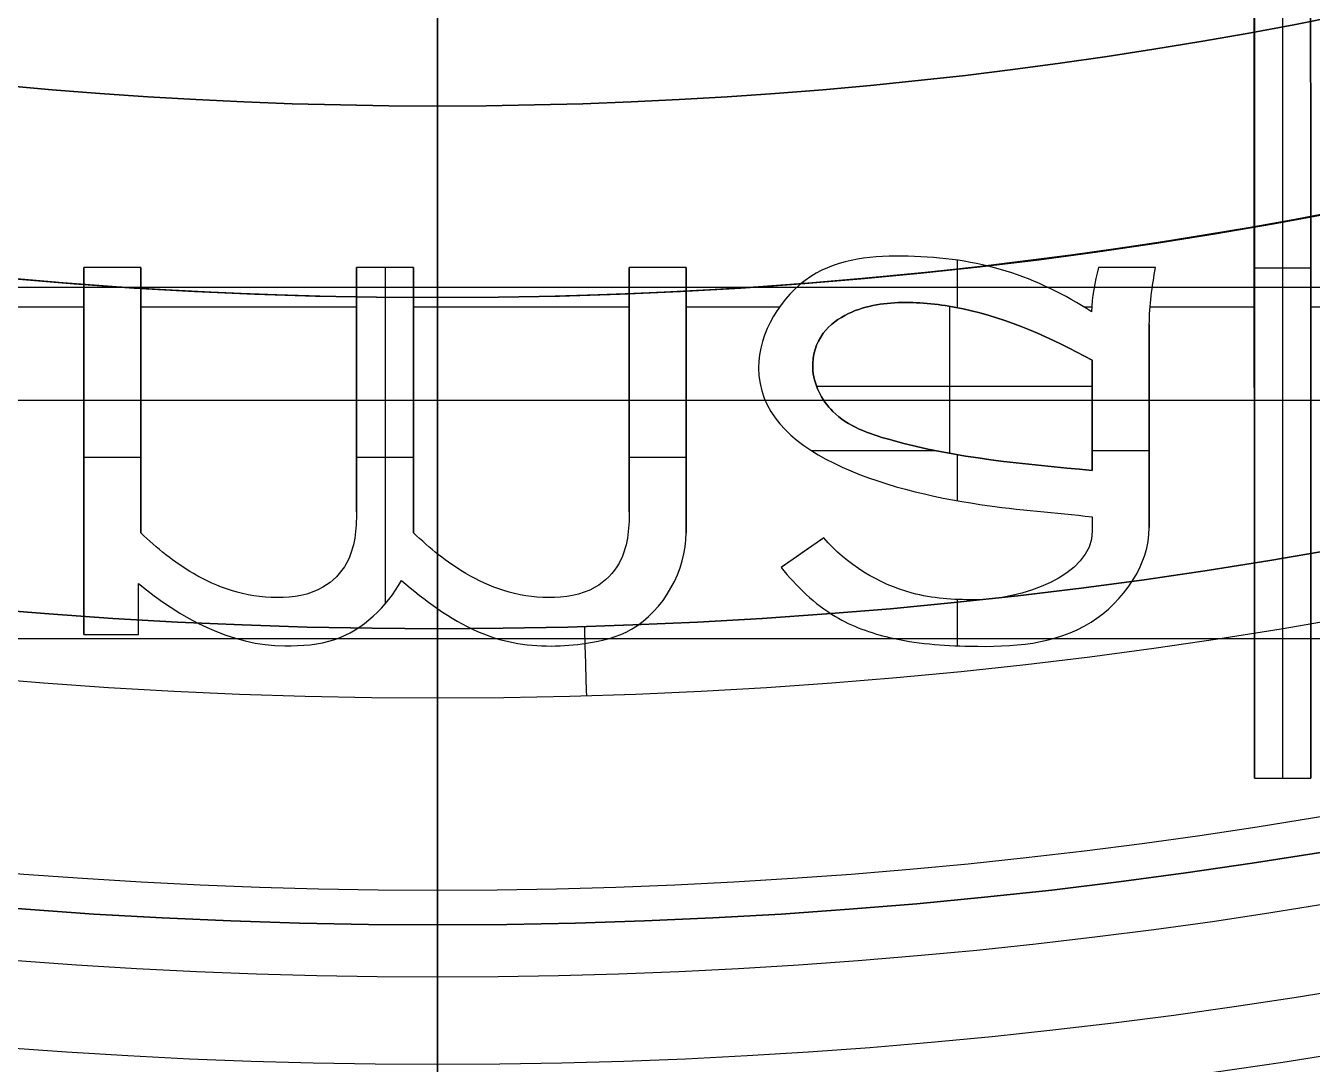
# Model space of a CAD drawing. Header units: centimetres. Extents: x -2.5 to 2.5, y -13.5 to 2.5.
# Drawn here: x -0.1182 to 0.251, y -1.575 to -1.277 of the extents above; entities that cross this region are included whole.
import ezdxf

# ---------------------------------------------------------------- set-up
doc = ezdxf.new("R2010")
doc.units = ezdxf.units.CM
doc.layers.add('Default', color=7, linetype='Continuous', true_color=0x000000)

msp = doc.modelspace()

# ---------------------------------------------------------------- linework, layer by layer
at = {"layer": 'Default'}
for p, q in [((0, -1.4528, 3.25025), (0, 1.95, 3.25025)), ((0, -1.355, -3.6), (0, -1, -3.6)), ((0, -1.1, -3.9), (0, -1.60392, -3.9)), ((0, -1.42853, 3.05025), (0, -1.16798, 3.05025)), ((0.23441, -1.4929, 3.06275), (0.23434, -1.2, 3.06275)), ((0.24245, -1.2, 3.07525), (0.24245, -1.4929, 3.07525)), ((0.2505, -1.2, 3.06275), (0.25057, -1.4929, 3.06275)), ((0, -1.525, 1.4), (0, -1.3, 1.4)), ((-0.10146, -1.45169, 3.06275), (-0.10146, -1.34636, 3.06275)), ((-0.08517, -1.34636, 3.06275), (-0.10146, -1.34636, 3.06275)), ((-0.09332, -1.34636, 3.07525), (-0.09332, -1.34636, 3.05025)), ((-0.08517, -1.34636, 3.06275), (-0.08517, -1.42249, 3.06275)), ((-0.0069, -1.34636, 3.06275), (-0.02326, -1.34636, 3.06275)), ((-0.02326, -1.41644, 3.06275), (-0.02326, -1.34636, 3.06275)), ((-0.01508, -1.34636, 3.07525), (-0.01508, -1.34636, 3.05025)), ((-0.01505, -1.34636, 3.07525), (-0.01505, -1.44293, 3.07525)), ((-0.0069, -1.34636, 3.06275), (-0.0069, -1.42249, 3.06275)), ((0.07136, -1.34636, 3.06275), (0.055, -1.34636, 3.06275)), ((0.055, -1.41644, 3.06275), (0.055, -1.34636, 3.06275)), ((0.06318, -1.34636, 3.07525), (0.06318, -1.34636, 3.05025)), ((0.07136, -1.34636, 3.06275), (0.07136, -1.42249, 3.06275)), ((0.14906, -1.34424, 3.07525), (0.14906, -1.35785, 3.07525)), ((0.20601, -1.34636, 3.06275), (0.18966, -1.34636, 3.06275)), ((0.19784, -1.34636, 3.07525), (0.19784, -1.34636, 3.05025)), ((0.23438, -1.34645, 3.07525), (0.23438, -1.34645, 3.05025)), ((0.23438, -1.34645, 3.07525), (0.25053, -1.34645, 3.07525)), ((0.25053, -1.34645, 3.07525), (0.25053, -1.34645, 3.05025)), ((-0.86299, -1.35196, -3.9), (0.86299, -1.35196, -3.9)), ((-0.10146, -1.35771, 3.05025), (-0.12992, -1.35771, 3.05025)), ((-0.02326, -1.35771, 3.05025), (-0.08517, -1.35771, 3.05025)), ((0.055, -1.35771, 3.05025), (-0.0069, -1.35771, 3.05025)), ((0, -1.355, -2.445), (0, -1.45, -2.35)), ((0, -1.355, -2.445), (0, -1.355, -2.85)), ((0, -1.6, -2.85), (0, -1.355, -2.85)), ((0, -1.355, -3.4), (0, -1.355, -3.6)), ((0, -1.355, -3.4), (0, -1.60006, -3.4)), ((0.09807, -1.35771, 3.05025), (0.07136, -1.35771, 3.05025)), ((0.14696, -1.39968, 3.05025), (0.14696, -1.35748, 3.05025)), ((0.18769, -1.35771, 3.05025), (0.18552, -1.35771, 3.05025)), ((0.23438, -1.35771, 3.05025), (0.20443, -1.35771, 3.05025)), ((0.98942, -1.35771, 3.05025), (0.25054, -1.35771, 3.05025)), ((0.20422, -1.36272, 3.06275), (0.20422, -1.42097, 3.06275)), ((0.18786, -1.40461, 3.06275), (0.18786, -1.37296, 3.06275)), ((0.18786, -1.3805, 3.05025), (0.10876, -1.3805, 3.05025)), ((-0.02326, -1.3814, 3.07525), (-0.02326, -1.3814, 3.05025)), ((0.055, -1.3814, 3.07525), (0.055, -1.3814, 3.05025)), ((0.802, -1.38456, -3.4), (-0.802, -1.38456, -3.4)), ((-0.08517, -1.38443, 3.07525), (-0.08517, -1.38443, 3.05025)), ((-0.0069, -1.38443, 3.07525), (-0.0069, -1.38443, 3.05025)), ((0.07136, -1.38443, 3.07525), (0.07136, -1.38443, 3.05025)), ((0.18786, -1.38878, 3.07525), (0.18786, -1.38878, 3.05025)), ((0.20422, -1.39184, 3.07525), (0.20422, -1.39184, 3.05025)), ((-0.10146, -1.39902, 3.07525), (-0.10146, -1.39902, 3.05025)), ((0.10729, -1.39889, 3.07525), (0.14283, -1.39889, 3.07525)), ((0.18786, -1.39889, 3.07525), (0.20422, -1.39889, 3.07525)), ((-0.10146, -1.4008, 3.07525), (-0.08517, -1.4008, 3.07525)), ((-0.02326, -1.4008, 3.07525), (-0.0069, -1.4008, 3.07525)), ((0.055, -1.4008, 3.07525), (0.07136, -1.4008, 3.07525)), ((0.14906, -1.40005, 3.07525), (0.14906, -1.41324, 3.07525)), ((0.18786, -1.41791, 3.06275), (0.18786, -1.42196, 3.06275)), ((0.18786, -1.41993, 3.07525), (0.18786, -1.41993, 3.05025)), ((0.11086, -1.42396, 3.06275), (0.09856, -1.4324, 3.06275)), ((0.10471, -1.42818, 3.07525), (0.10471, -1.42818, 3.05025)), ((-0.08577, -1.45169, 3.06275), (-0.08577, -1.43699, 3.06275)), ((0.14906, -1.44161, 3.07525), (0.14906, -1.4549, 3.07525)), ((-0.08577, -1.44434, 3.07525), (-0.08577, -1.44434, 3.05025)), ((0, -1.67998, 3.05025), (0, -1.44426, 3.05025)), ((0, -1.67835, -2.3), (0, -1.45, -2.3)), ((0, -1.45, -2.3), (0, -1.45, -2.35)), ((0, -1.45, 0.865), (0, -1.535, 0.95)), ((0, -1.45, 0.865), (0, -1.45, 0.50199)), ((-0.10146, -1.45169, 3.06275), (-0.08577, -1.45169, 3.06275)), ((-0.09362, -1.45169, 3.07525), (-0.09362, -1.45169, 3.05025)), ((0, -1.7, 0.5), (0, -1.46984, 0.5)), ((0.23441, -1.4929, 3.06275), (0.25057, -1.4929, 3.06275)), ((0.24249, -1.4929, 3.07525), (0.24249, -1.4929, 3.05025)), ((0, -1.535, 1.3), (0, -1.59274, 1.4)), ((0, -1.535, 1.3), (0, -1.535, 0.95)), ((0, -1.55, 1.575), (0, -1.55, 1.425))]:
    msp.add_line(p, q, dxfattribs=at)
for centre, radius, start, end in [((0, 0, -12.2), 2.49969, 90, 270), ((0, 0, -12.2), 2.49969, 270, 90), ((0, 0, -11.7), 2.03297, 44.41991, 268.90014), ((0, 0, -3.2), 2, 90, 270), ((0, 0, -3.2), 2, 270, 90), ((0, 0, 1.625), 1.775, 90, 270), ((0, 0, 2.2181), 1.775, 90, 270), ((0, 0, 1.77155), 1.775, 90, 270), ((0, 0, 2.2306), 1.775, 90.46839, 270), ((0, 0, 1.625), 1.775, 270, 90), ((0, 0, 2.2181), 1.775, 270, 90), ((0, 0, 1.77155), 1.775, 270, 90), ((0, 0, 2.2306), 1.775, 270, 89.53141), ((0, 0, -11.7), 1.70861, 55.00316, 268.5991), ((0, 0, -11.7), 1.70861, 55.00316, 268.5991), ((0, 0, -3.2), 1.7, 90, 270), ((0, 0, -3.2), 1.7, 270, 90), ((0, 0, 1.9431), 1.695, 90, 270), ((0, 0, 2.1931), 1.695, 90, 270), ((0, 0, 1.9431), 1.695, 270, 90), ((0, 0, 2.1931), 1.695, 270, 90), ((0, 0, 1.9681), 1.67, 90, 270), ((0, 0, 1.9681), 1.67, 270, 90), ((0, 0, -2.3), 1.6, 304.77777, 235.22229), ((0, 0, -2.85), 1.6, 90, 270), ((0, 0, -2.85), 1.6, 270, 90), ((0, 0, 1.6), 1.575, 110.33291, 69.66709), ((0, 0, 0.5), 1.46984, 90, 270), ((0, 0, 0.5), 1.46984, 270, 90), ((0, 0, 1.4), 1.525, 112.09718, 67.90282), ((0, 0, 1.4), 1.3, 118.44817, 61.55183), ((0, 0, -11.7), 1.70861, 268.5991, 6.72213), ((0, 0, -11.7), 1.70861, 268.5991, 6.72213), ((0, 0, -11.7), 2.03297, 268.90014, 5.64579), ((0, 0, -12.1), 2.15, 180, 0), ((0, 0, 2.73315), 1.86542, 180, 0), ((0, 0, -12.1), 1.85, 180, 0), ((0, 0, 2.3), 1.82, 180, 0), ((0, 0, 2.28), 1.8, 180, 0), ((0, 0, 2.04206), 1.8, 180, 270), ((0, 0, 1.4), 1.8, 180, 0), ((0, 0, 2.98445), 1.77395, 180, 360), ((0, 0, -11.95019), 1.7, 180, 0), ((0, 0, 1.4), 1.59274, 180, 0), ((0, 0, 1.3), 1.535, 180, 0), ((0, 0, 0.95), 1.535, 180, 0), ((0, 0, 0.865), 1.45, 180, 0), ((0, 0, 0.50199), 1.45, 180, 270), ((0, 0, 2.2036), 2.00326, 268.60524, 0), ((0, 0, 2.04206), 1.8, 270, 0), ((0, 0, -12), 2.15, 180, 0), ((0, 0, -12.2), 1.85, 180, 0), ((0, 0, -2.35), 1.45, 180, 0), ((0, 0, -2.445), 1.355, 180, 0), ((0, 0, -2.85), 1.355, 180, 0), ((0, 0, 0.50199), 1.45, 270, 0), ((0, 0, -3.4), 1.60006, 223.43046, 268.8984), ((0, 0, -3.4), 1.60006, 268.8984, 316.56954), ((0, 0, -3.99902), 1.70391, 223.30021, 268.8984), ((0, 0, -3.99902), 1.70391, 270, 316.69979)]:
    msp.add_arc(centre, radius, start, end, dxfattribs=at)
at = {"layer": 'Default', "extrusion": (0, 0, -1)}
for centre, radius, start, end in [((0, 0, 11.6), 2.13297, 271.09986, 132.77003), ((0, 0, 11.58972), 2.13244, 271.09986, 90), ((0, 0, -2.1), 2, 301.40847, 90), ((0, 0, -2.12), 1.845, 270, 90), ((0, 0, -2.12), 1.845, 90, 270), ((0, 0, -2.2431), 1.775, 270, 87.86272), ((0, 0, -1.9181), 1.775, 270, 90), ((0, 0, -1.9181), 1.775, 90, 270), ((0, 0, -2.2431), 1.775, 92.13728, 270), ((0, 0, -1.6), 1.75, 270, 90), ((0, 0, -1.9431), 1.75, 270, 90), ((0, 0, -2.1931), 1.75, 270, 90), ((0, 0, -1.6), 1.75, 90, 270), ((0, 0, -1.9431), 1.75, 90, 270), ((0, 0, -2.1931), 1.75, 90, 270), ((0, 0, -2.1), 2, 121.27714, 271.39476), ((0, 0, 2.95), 1.7, 270, 90), ((0, 0, 3.075), 1.7, 270, 90), ((0, 0, 2.95), 1.7, 90, 270), ((0, 0, 3.075), 1.7, 90, 270), ((0, 0, -2.1681), 1.67, 270, 90), ((0, 0, -2.0681), 1.67, 270, 90), ((0, 0, -2.1681), 1.67, 90, 270), ((0, 0, -2.0681), 1.67, 90, 270), ((0, 0, -1.575), 1.55, 112.09718, 67.90282), ((0, 0, -1.425), 1.55, 112.09718, 67.90282), ((0, 0, -1.5), 1.55, 112.09718, 67.90282), ((0, 0, -1.4), 1.3, 118.44817, 61.55183), ((0, 0, 2.85), 1.6, 173.07692, 270), ((0, 0, 11.6), 2.13297, 176.89902, 271.09987), ((0, 0, 11.58972), 2.13244, 177.18053, 270), ((0, 0, 12.2), 2.15, 180, 0), ((0, 0, -2.70025), 1.9124, 180, 360), ((0, 0, 12), 1.85, 180, 0), ((0, 0, -2.3), 1.83218, 180, 0), ((0, 0, -1.72103), 1.8, 180, 0), ((0, 0, -2.23897), 1.8, 180, 0), ((0, 0, -1.125), 1.535, 180, 0), ((0, 0, 2.325), 1.45, 180, 0), ((0, 0, -0.68349), 1.45, 180, 0), ((0, 0, 2.6475), 1.355, 180, 0), ((0, 0, -2.19794), 1.8, 180, 270), ((0, 0, -2.19794), 1.8, 270, 0), ((0, 0, 12.2), 1.7, 180, 0), ((0, 0, 11.70037), 1.7, 271.4009, 360), ((0, 0, 2.3), 1.45, 180, 0), ((0, 0, 11.70037), 1.7, 180, 271.4009), ((0, 0, 2.85), 1.6, 270, 353.07692), ((0, 0, 3.6), 1.355, 227.56195, 312.43805), ((0, 0, 3.5), 1.355, 227.56195, 312.43805), ((0, 0, 3.9), 1.60392, 271.1016, 316.69979), ((0, 0, 3.4), 1.355, 234.27297, 305.72703), ((0, 0, 3.9), 1.60392, 223.30021, 271.1016), ((0, 0, -3.05025), 1.67998, 231.83723, 308.16277)]:
    msp.add_arc(centre, radius, start, end, dxfattribs=at)
at = {"layer": 'Default', "extrusion": (1.18574e-07, 1.91766e-06, -1)}
msp.add_arc((0, 0, -2.28494), 1.75239, 93.53521, 86.46481, dxfattribs=at)
at = {"layer": 'Default', "extrusion": (-4.41645e-08, 4.39232e-08, 1)}
msp.add_arc((0, 0, -2.2), 1.7, 304.77777, 235.22229, dxfattribs=at)
at = {"layer": 'Default', "extrusion": (-1, 0, 0)}
for centre, radius, start, end in [((0, -0.39259), 3.2, 56.79618, 76.42926), ((1.4528, 18.25025), 15, 270, 285)]:
    msp.add_arc(centre, radius, start, end, dxfattribs=at)
at = {"layer": 'Default', "extrusion": (1.4201e-05, -6.27392e-06, -1)}
msp.add_arc((0.00005, 0.00002, 3.29989), 1.70006, 271.1016, 316.56954, dxfattribs=at)
at = {"layer": 'Default', "extrusion": (-1.39414e-05, -5.99974e-06, -1)}
msp.add_arc((-0.00005, 0.00002, 3.29989), 1.70006, 223.43046, 270, dxfattribs=at)
at = {"layer": 'Default', "extrusion": (1, 0, 0)}
msp.add_arc((-1.46984, 0.6), 0.1, 270, 281.4411, dxfattribs=at)
at = {"layer": 'Default', "extrusion": (0.999576, 0.029117, 0)}
msp.add_arc((-1.46984, 0.6), 0.1, 270, 281.4411, dxfattribs=at)
at = {"layer": 'Default'}
for points, knots in [([(0, -2, -2.76132), (-0.03431, -2, -2.76132), (-0.10355, -1.99823, -2.75855), (-0.20881, -1.99002, -2.74567), (-0.31556, -1.97594, -2.72359), (-0.42354, -1.9557, -2.69184), (-0.53379, -1.92861, -2.64932), (-0.6466, -1.89387, -2.59479), (-0.76209, -1.85055, -2.52675), (-0.88044, -1.79742, -2.44327), (-1.00138, -1.73316, -2.34224), (-1.12446, -1.65622, -2.2212), (-1.24884, -1.56488, -2.07749), (-1.37317, -1.45739, -1.90838), (-1.49547, -1.3321, -1.71142), (-1.61328, -1.18725, -1.48424), (-1.72323, -1.02214, -1.22658), (-1.82225, -0.83347, -0.93579), (-1.87462, -0.70086, -0.73686), (-1.89782, -0.63109, -0.63576)], [0, 0, 0, 0, 1.999735, 3.999469, 5.999204, 7.998938, 9.998673, 11.998407, 13.998142, 15.997876, 17.997611, 19.997346, 21.99708, 23.996815, 25.996549, 27.996284, 29.996018, 31.995753, 33.995483, 33.995483, 33.995483, 33.995483]), ([(1.89782, -0.63109, -0.63576), (1.87463, -0.70082, -0.73681), (1.82229, -0.83337, -0.93564), (1.72333, -1.02197, -1.22631), (1.6134, -1.1871, -1.48399), (1.49549, -1.33208, -1.71139), (1.37312, -1.45743, -1.90844), (1.24881, -1.5649, -2.07753), (1.12443, -1.65623, -2.22123), (1.00131, -1.7332, -2.3423), (0.88033, -1.79748, -2.44335), (0.76199, -1.85059, -2.52682), (0.64648, -1.89391, -2.59486), (0.53372, -1.92863, -2.64935), (0.42346, -1.95571, -2.69186), (0.31553, -1.97595, -2.7236), (0.20883, -1.99002, -2.74567), (0.10357, -1.99823, -2.75855), (0.03432, -2, -2.76132), (0, -2, -2.76132)], [0, 0, 0, 0, 1.999729, 3.999461, 5.999193, 7.998925, 9.998657, 11.998389, 13.99812, 15.997852, 17.997584, 19.997316, 21.997048, 23.99678, 25.996512, 27.996244, 29.995975, 31.995707, 33.995439, 33.995439, 33.995439, 33.995439]), ([(1.94113, -1.15068, 0.0005), (1.92052, -1.2711, -0.04861), (1.87333, -1.50266, -0.14635), (1.78351, -1.83123, -0.2895), (1.68226, -2.12097, -0.4179), (1.57567, -2.37042, -0.52918), (1.46485, -2.58446, -0.62663), (1.3497, -2.77138, -0.713), (1.23129, -2.93387, -0.78899), (1.11536, -3.06967, -0.85284), (1.00118, -3.18328, -0.90717), (0.88608, -3.28059, -0.95428), (0.77077, -3.36281, -0.99446), (0.6564, -3.43089, -1.02793), (0.5447, -3.48554, -1.05484), (0.43469, -3.52831, -1.07613), (0.32487, -3.56088, -1.09242), (0.215, -3.58369, -1.10392), (0.10619, -3.59718, -1.11062), (0.03517, -3.59969, -1.11209), (0.00004, -3.59969, -1.11209)], [-35.873472, -35.873472, -35.873472, -35.873472, -33.880462, -31.887452, -29.894442, -27.901432, -25.908422, -23.915412, -21.922402, -19.929392, -17.936382, -15.943372, -13.950362, -11.957352, -9.964342, -7.971332, -5.978322, -3.985312, -1.992302, 0, 0, 0, 0]), ([(0.18766, -1.35906, 3.05025), (0.18006, -1.35415, 3.05025), (0.1631, -1.34576, 3.05025), (0.13535, -1.34211, 3.05025), (0.10454, -1.34448, 3.05025), (0.09211, -1.36508, 3.05025), (0.09211, -1.37515, 3.05025)], [0, 0, 0, 0, 0.287067, 0.588008, 0.890337, 1.209906, 1.209906, 1.209906, 1.209906]), ([(0.18766, -1.35906, 3.07525), (0.18006, -1.35415, 3.07525), (0.1631, -1.34576, 3.07525), (0.13535, -1.34211, 3.07525), (0.10454, -1.34448, 3.07525), (0.09211, -1.36508, 3.07525), (0.09211, -1.37515, 3.07525)], [-1.209906, -1.209906, -1.209906, -1.209906, -0.922839, -0.621898, -0.319569, 0, 0, 0, 0]), ([(0.18766, -1.35906, 3.06275), (0.18006, -1.35415, 3.06275), (0.1631, -1.34576, 3.06275), (0.13535, -1.34211, 3.06275), (0.10454, -1.34448, 3.06275), (0.09211, -1.36508, 3.06275), (0.09211, -1.37515, 3.06275)], [0.0217958, 0.0217958, 0.0217958, 0.0217958, 0.2487478, 0.4866677, 0.7256855, 0.9783331, 0.9783331, 0.9783331, 0.9783331]), ([(0.18786, -1.40461, 3.05025), (0.16836, -1.40271, 3.05025), (0.14312, -1.40074, 3.05025), (0.11322, -1.39042, 3.05025), (0.10607, -1.3764, 3.05025), (0.10958, -1.36482, 3.05025), (0.11985, -1.35756, 3.05025), (0.12872, -1.35639, 3.05025), (0.13427, -1.3564, 3.05025)], [0, 0, 0, 0, 0.608334, 0.796945, 0.939876, 1.047049, 1.142368, 1.314552, 1.314552, 1.314552, 1.314552]), ([(0.13427, -1.3564, 3.07525), (0.12872, -1.35639, 3.07525), (0.11985, -1.35756, 3.07525), (0.10958, -1.36482, 3.07525), (0.10607, -1.3764, 3.07525), (0.11322, -1.39042, 3.07525), (0.14312, -1.40074, 3.07525), (0.16836, -1.40271, 3.07525), (0.18786, -1.40461, 3.07525)], [0, 0, 0, 0, 0.172184, 0.267503, 0.374676, 0.517608, 0.706218, 1.314552, 1.314552, 1.314552, 1.314552]), ([(0.18786, -1.40461, 3.06275), (0.16836, -1.40271, 3.06275), (0.14312, -1.40074, 3.06275), (0.11322, -1.39042, 3.06275), (0.10607, -1.3764, 3.06275), (0.10958, -1.36482, 3.06275), (0.11985, -1.35756, 3.06275), (0.12872, -1.35639, 3.06275), (0.13427, -1.3564, 3.06275)], [0.0195271, 0.0195271, 0.0195271, 0.0195271, 0.4642594, 0.6021463, 0.7066388, 0.7849894, 0.8546736, 0.9805517, 0.9805517, 0.9805517, 0.9805517]), ([(0.13427, -1.3564, 3.05025), (0.1398, -1.3564, 3.05025), (0.15868, -1.3586, 3.05025), (0.17615, -1.36664, 3.05025), (0.18786, -1.37296, 3.05025)], [0, 0, 0, 0, 0.1677044, 0.5707974, 0.5707974, 0.5707974, 0.5707974]), ([(0.18786, -1.37296, 3.07525), (0.17615, -1.36664, 3.07525), (0.15868, -1.3586, 3.07525), (0.1398, -1.3564, 3.07525), (0.13427, -1.3564, 3.07525)], [0, 0, 0, 0, 0.4030931, 0.5707974, 0.5707974, 0.5707974, 0.5707974]), ([(0.13427, -1.3564, 3.06275), (0.1398, -1.3564, 3.06275), (0.15868, -1.3586, 3.06275), (0.17615, -1.36664, 3.06275), (0.18786, -1.37296, 3.06275)], [0.0416778, 0.0416778, 0.0416778, 0.0416778, 0.3110134, 0.9583867, 0.9583867, 0.9583867, 0.9583867]), ([(-0.95296, -1.37227, -2.27071), (-0.95296, -1.37227, -2.27071), (-0.91612, -1.39786, -2.27071), (-0.84593, -1.44505, -2.27071), (-0.7439, -1.50836, -2.27071), (-0.65101, -1.56099, -2.27071), (-0.56617, -1.6044, -2.27071), (-0.48858, -1.63981, -2.27071), (-0.41762, -1.66834, -2.27071), (-0.35271, -1.69098, -2.27071), (-0.29336, -1.70864, -2.27071), (-0.23917, -1.72211, -2.27071), (-0.18979, -1.73209, -2.27071), (-0.14485, -1.73923, -2.27071), (-0.10397, -1.74407, -2.27071), (-0.06665, -1.74711, -2.27071), (-0.03239, -1.74872, -2.27071), (-0.0105, -1.74906, -2.27071), (0.00002, -1.74906, -2.27071), (0.00002, -1.74906, -2.27071)], [0, 0, 0, 0, 0, 0.131076, 0.246855, 0.349584, 0.441109, 0.522798, 0.595838, 0.661321, 0.720149, 0.773128, 0.820822, 0.863791, 0.902612, 0.937867, 0.970137, 1, 1, 1, 1, 1]), ([(0.00002, -1.74906, -2.27071), (0.00002, -1.74906, -2.27071), (0.03365, -1.74906, -2.27071), (0.10178, -1.7457, -2.27071), (0.20733, -1.7302, -2.27071), (0.31945, -1.70268, -2.27071), (0.43989, -1.66115, -2.27071), (0.56596, -1.60563, -2.27071), (0.69556, -1.53721, -2.27071), (0.82535, -1.45873, -2.27071), (0.91067, -1.40164, -2.27071), (0.95296, -1.37227, -2.27071)], [0, 0, 0, 0, 0, 0.095495, 0.193336, 0.303185, 0.424853, 0.558747, 0.7004, 0.84951, 1, 1, 1, 1]), ([(0.09211, -1.37515, 3.05025), (0.0921, -1.4, 3.05025), (0.14467, -1.41477, 3.05025), (0.1771, -1.41664, 3.05025), (0.18786, -1.41791, 3.05025)], [0, 0, 0, 0, 0.854951, 1.227771, 1.227771, 1.227771, 1.227771]), ([(0.09211, -1.37515, 3.07525), (0.0921, -1.4, 3.07525), (0.14467, -1.41477, 3.07525), (0.1771, -1.41664, 3.07525), (0.18786, -1.41791, 3.07525)], [-1.227771, -1.227771, -1.227771, -1.227771, -0.372819, 0, 0, 0, 0]), ([(0.09211, -1.37515, 3.06275), (0.0921, -1.4, 3.06275), (0.14467, -1.41477, 3.06275), (0.1771, -1.41664, 3.06275), (0.18786, -1.41791, 3.06275)], [0.0235504, 0.0235504, 0.0235504, 0.0235504, 0.6866251, 0.9757728, 0.9757728, 0.9757728, 0.9757728]), ([(-0.02326, -1.41644, 3.05025), (-0.02326, -1.42144, 3.05025), (-0.02397, -1.4302, 3.05025), (-0.03341, -1.4399, 3.05025), (-0.04606, -1.44173, 3.05025), (-0.05887, -1.43973, 3.05025), (-0.07247, -1.43355, 3.05025), (-0.08053, -1.42686, 3.05025), (-0.08517, -1.42249, 3.05025)], [0, 0, 0, 0, 0.1542416, 0.2539734, 0.3928176, 0.5287114, 0.6520794, 0.8485457, 0.8485457, 0.8485457, 0.8485457]), ([(-0.02326, -1.41644, 3.07525), (-0.02326, -1.42144, 3.07525), (-0.02397, -1.4302, 3.07525), (-0.03341, -1.4399, 3.07525), (-0.04606, -1.44173, 3.07525), (-0.05887, -1.43973, 3.07525), (-0.07247, -1.43355, 3.07525), (-0.08053, -1.42686, 3.07525), (-0.08517, -1.42249, 3.07525)], [-0.8485457, -0.8485457, -0.8485457, -0.8485457, -0.6943041, -0.5945723, -0.4557282, -0.3198343, -0.1964664, 0, 0, 0, 0]), ([(-0.02326, -1.41644, 3.06275), (-0.02326, -1.42144, 3.06275), (-0.02397, -1.4302, 3.06275), (-0.03341, -1.4399, 3.06275), (-0.04606, -1.44173, 3.06275), (-0.05887, -1.43973, 3.06275), (-0.07247, -1.43355, 3.06275), (-0.08053, -1.42686, 3.06275), (-0.08517, -1.42249, 3.06275)], [0.0297436, 0.0297436, 0.0297436, 0.0297436, 0.2007695, 0.3113538, 0.4653067, 0.6159882, 0.7527808, 0.9706261, 0.9706261, 0.9706261, 0.9706261]), ([(0.055, -1.41644, 3.05025), (0.055, -1.42144, 3.05025), (0.05426, -1.43026, 3.05025), (0.04463, -1.43992, 3.05025), (0.03196, -1.44173, 3.05025), (0.01918, -1.43972, 3.05025), (0.00573, -1.43352, 3.05025), (-0.00228, -1.42685, 3.05025), (-0.0069, -1.42249, 3.05025)], [0, 0, 0, 0, 0.1543651, 0.2549722, 0.3961698, 0.5297173, 0.6519817, 0.8480777, 0.8480777, 0.8480777, 0.8480777]), ([(0.055, -1.41644, 3.07525), (0.055, -1.42144, 3.07525), (0.05426, -1.43026, 3.07525), (0.04463, -1.43992, 3.07525), (0.03196, -1.44173, 3.07525), (0.01918, -1.43972, 3.07525), (0.00573, -1.43352, 3.07525), (-0.00228, -1.42685, 3.07525), (-0.0069, -1.42249, 3.07525)], [-0.8480777, -0.8480777, -0.8480777, -0.8480777, -0.6937126, -0.5931056, -0.451908, -0.3183604, -0.1960961, 0, 0, 0, 0]), ([(0.055, -1.41644, 3.06275), (0.055, -1.42144, 3.06275), (0.05426, -1.43026, 3.06275), (0.04463, -1.43992, 3.06275), (0.03196, -1.44173, 3.06275), (0.01918, -1.43972, 3.06275), (0.00573, -1.43352, 3.06275), (-0.00228, -1.42685, 3.06275), (-0.0069, -1.42249, 3.06275)], [0.0297762, 0.0297762, 0.0297762, 0.0297762, 0.2010235, 0.3126334, 0.469273, 0.617426, 0.7530618, 0.9706039, 0.9706039, 0.9706039, 0.9706039]), ([(0.09856, -1.4324, 3.05025), (0.10297, -1.43785, 3.05025), (0.11221, -1.44692, 3.05025), (0.13173, -1.45392, 3.05025), (0.15661, -1.45568, 3.05025), (0.18845, -1.45408, 3.05025), (0.20422, -1.4316, 3.05025), (0.20422, -1.42097, 3.05025)], [0, 0, 0, 0, 0.222577, 0.398518, 0.644333, 1.018663, 1.356067, 1.356067, 1.356067, 1.356067]), ([(0.09856, -1.4324, 3.07525), (0.10297, -1.43785, 3.07525), (0.11221, -1.44692, 3.07525), (0.13173, -1.45392, 3.07525), (0.15661, -1.45568, 3.07525), (0.18845, -1.45408, 3.07525), (0.20422, -1.4316, 3.07525), (0.20422, -1.42097, 3.07525)], [-1.356067, -1.356067, -1.356067, -1.356067, -1.13349, -0.957549, -0.711734, -0.337404, 0, 0, 0, 0]), ([(0.09856, -1.4324, 3.06275), (0.10297, -1.43785, 3.06275), (0.11221, -1.44692, 3.06275), (0.13173, -1.45392, 3.06275), (0.15661, -1.45568, 3.06275), (0.18845, -1.45408, 3.06275), (0.20422, -1.4316, 3.06275), (0.20422, -1.42097, 3.06275)], [0.0195624, 0.0195624, 0.0195624, 0.0195624, 0.1772851, 0.3019604, 0.47615, 0.7414082, 0.9804996, 0.9804996, 0.9804996, 0.9804996]), ([(-0.01036, -1.43619, 3.05025), (-0.00366, -1.44184, 3.05025), (0.00634, -1.44953, 3.05025), (0.0217, -1.45443, 3.05025), (0.03235, -1.45524, 3.05025), (0.04386, -1.45434, 3.05025), (0.0622, -1.44982, 3.05025), (0.07136, -1.43311, 3.05025), (0.07136, -1.42249, 3.05025)], [0, 0, 0, 0, 0.275329, 0.386898, 0.501933, 0.608417, 0.74954, 1.082835, 1.082835, 1.082835, 1.082835]), ([(-0.01036, -1.43619, 3.07525), (-0.00366, -1.44184, 3.07525), (0.00634, -1.44953, 3.07525), (0.0217, -1.45443, 3.07525), (0.03235, -1.45524, 3.07525), (0.04386, -1.45434, 3.07525), (0.0622, -1.44982, 3.07525), (0.07136, -1.43311, 3.07525), (0.07136, -1.42249, 3.07525)], [-1.082835, -1.082835, -1.082835, -1.082835, -0.807506, -0.695937, -0.580902, -0.474418, -0.333295, 0, 0, 0, 0]), ([(-0.01036, -1.43619, 3.06275), (-0.00366, -1.44184, 3.06275), (0.00634, -1.44953, 3.06275), (0.0217, -1.45443, 3.06275), (0.03235, -1.45524, 3.06275), (0.04386, -1.45434, 3.06275), (0.0622, -1.44982, 3.06275), (0.07136, -1.43311, 3.06275), (0.07136, -1.42249, 3.06275)], [0.0240009, 0.0240009, 0.0240009, 0.0240009, 0.2661283, 0.3642437, 0.4654061, 0.5590495, 0.683155, 0.9762581, 0.9762581, 0.9762581, 0.9762581]), ([(0.15402, -1.44171, 3.05025), (0.14804, -1.44171, 3.05025), (0.13196, -1.44068, 3.05025), (0.11738, -1.43148, 3.05025), (0.11086, -1.42396, 3.05025)], [0, 0, 0, 0, 0.184928, 0.4928195, 0.4928195, 0.4928195, 0.4928195]), ([(0.15402, -1.44171, 3.07525), (0.14804, -1.44171, 3.07525), (0.13196, -1.44068, 3.07525), (0.11738, -1.43148, 3.07525), (0.11086, -1.42396, 3.07525)], [-0.4928195, -0.4928195, -0.4928195, -0.4928195, -0.3078915, 0, 0, 0, 0]), ([(0.15402, -1.44171, 3.06275), (0.14804, -1.44171, 3.06275), (0.13196, -1.44068, 3.06275), (0.11738, -1.43148, 3.06275), (0.11086, -1.42396, 3.06275)], [0.0489094, 0.0489094, 0.0489094, 0.0489094, 0.387528, 0.9513033, 0.9513033, 0.9513033, 0.9513033]), ([(-0.04381, -1.45494, 3.05025), (-0.039, -1.45494, 3.05025), (-0.02533, -1.45412, 3.05025), (-0.01447, -1.44364, 3.05025), (-0.01036, -1.43619, 3.05025)], [0, 0, 0, 0, 0.1521743, 0.4210255, 0.4210255, 0.4210255, 0.4210255]), ([(-0.04381, -1.45494, 3.07525), (-0.039, -1.45494, 3.07525), (-0.02533, -1.45412, 3.07525), (-0.01447, -1.44364, 3.07525), (-0.01036, -1.43619, 3.07525)], [-0.4210255, -0.4210255, -0.4210255, -0.4210255, -0.2688513, 0, 0, 0, 0]), ([(-0.04381, -1.45494, 3.06275), (-0.039, -1.45494, 3.06275), (-0.02533, -1.45412, 3.06275), (-0.01447, -1.44364, 3.06275), (-0.01036, -1.43619, 3.06275)], [0.0578777, 0.0578777, 0.0578777, 0.0578777, 0.3777466, 0.9428695, 0.9428695, 0.9428695, 0.9428695])]:
    msp.add_open_spline(points, degree=3, knots=knots, dxfattribs=at)
for points, degree in [([(0.00004, -3.59969, -1.11209), (-0.03507, -3.59968, -1.11208), (-0.10601, -3.59717, -1.11062), (-0.2148, -3.58371, -1.10393), (-0.32462, -3.56091, -1.09244), (-0.43424, -3.52844, -1.07619), (-0.5443, -3.4857, -1.05492), (-0.65589, -3.43113, -1.02805), (-0.77011, -3.36323, -0.99467), (-0.88561, -3.28091, -0.95444), (-1.0001, -3.18423, -0.90762), (-1.11452, -3.07058, -0.85327), (-1.23088, -2.9344, -0.78923), (-1.34968, -2.7714, -0.71301), (-1.46463, -2.58481, -0.62679), (-1.5754, -2.37097, -0.52943), (-1.68229, -2.1209, -0.41787), (-1.78364, -1.83074, -0.28928), (-1.87327, -1.50285, -0.14644), (-1.92051, -1.27119, -0.04863), (-1.94113, -1.15067, 0.0005)], 3), ([(0.23434, -1.2, 3.05025), (0.23438, -1.34645, 3.05025), (0.23441, -1.4929, 3.05025)], 2), ([(0.23441, -1.4929, 3.07525), (0.23438, -1.34645, 3.07525), (0.23434, -1.2, 3.07525)], 2), ([(0.25057, -1.4929, 3.05025), (0.25053, -1.34645, 3.05025), (0.2505, -1.2, 3.05025)], 2), ([(0.2505, -1.2, 3.07525), (0.25053, -1.34645, 3.07525), (0.25057, -1.4929, 3.07525)], 2), ([(0, -3.59055, -0.81222), (-0.03034, -3.59055, -0.81222), (-0.09169, -3.58816, -0.81098), (-0.18566, -3.57507, -0.80533), (-0.28084, -3.55295, -0.79561), (-0.37635, -3.52115, -0.78175), (-0.47176, -3.47939, -0.7637), (-0.5692, -3.42525, -0.74072), (-0.66986, -3.35704, -0.71184), (-0.77368, -3.2722, -0.67615), (-0.87653, -3.17159, -0.63437), (-0.97865, -3.05279, -0.58593), (-1.08105, -2.91053, -0.5294), (-1.18519, -2.73951, -0.46217), (-1.28892, -2.53511, -0.38327), (-1.38962, -2.29272, -0.29191), (-1.48453, -2.00832, -0.18734), (-1.57254, -1.67422, -0.06593), (-1.62283, -1.41676, 0.02521), (-1.645, -1.27892, 0.07261)], 3), ([(1.645, -1.27894, 0.07261), (1.62293, -1.41622, 0.02543), (1.57282, -1.67299, -0.06549), (1.48455, -2.00832, -0.18735), (1.38942, -2.29332, -0.29211), (1.28842, -2.53623, -0.38369), (1.18428, -2.74121, -0.46283), (1.07927, -2.91331, -0.5305), (0.97568, -3.05662, -0.58747), (0.87334, -3.17493, -0.63575), (0.77155, -3.27405, -0.67693), (0.66796, -3.35847, -0.71245), (0.56703, -3.42657, -0.74128), (0.47023, -3.48012, -0.76401), (0.37525, -3.52156, -0.78193), (0.2801, -3.55315, -0.7957), (0.18488, -3.57521, -0.80539), (0.09097, -3.58822, -0.811), (0.03005, -3.59055, -0.81222), (0, -3.59055, -0.81222)], 3), ([(-0.91263, -1.31419, -2.3), (-0.86047, -1.35041, -2.3), (-0.76003, -1.41676, -2.3), (-0.62125, -1.49777, -2.3), (-0.49386, -1.56133, -2.3), (-0.37762, -1.60884, -2.3), (-0.27255, -1.64209, -2.3), (-0.17687, -1.66362, -2.3), (-0.08714, -1.67574, -2.3), (-0.02867, -1.67835, -2.3), (0.00002, -1.67835, -2.3)], 3), ([(0.00002, -1.67835, -2.3), (0.02833, -1.67835, -2.3), (0.08638, -1.67582, -2.3), (0.17688, -1.66364, -2.3), (0.27321, -1.64193, -2.3), (0.3788, -1.60842, -2.3), (0.49516, -1.56073, -2.3), (0.62237, -1.49715, -2.3), (0.76065, -1.41636, -2.3), (0.8607, -1.35026, -2.3), (0.91263, -1.31419, -2.3)], 3), ([(0.13506, -1.34311, 3.07525), (0.13506, -1.34311, 3.06275), (0.13506, -1.34311, 3.05025)], 2), ([(-0.10146, -1.34636, 3.05025), (-0.10146, -1.39902, 3.05025), (-0.10146, -1.45169, 3.05025)], 2), ([(-0.08517, -1.34636, 3.05025), (-0.0906, -1.34636, 3.05025), (-0.09603, -1.34636, 3.05025), (-0.10146, -1.34636, 3.05025)], 3), ([(-0.10146, -1.45169, 3.07525), (-0.10146, -1.39902, 3.07525), (-0.10146, -1.34636, 3.07525)], 2), ([(-0.10146, -1.34636, 3.07525), (-0.10146, -1.34636, 3.06275), (-0.10146, -1.34636, 3.05025)], 2), ([(-0.08517, -1.34636, 3.07525), (-0.0906, -1.34636, 3.07525), (-0.09603, -1.34636, 3.07525), (-0.10146, -1.34636, 3.07525)], 3), ([(-0.08517, -1.42249, 3.05025), (-0.08517, -1.38443, 3.05025), (-0.08517, -1.34636, 3.05025)], 2), ([(-0.08517, -1.34636, 3.05025), (-0.08517, -1.34636, 3.06275), (-0.08517, -1.34636, 3.07525)], 2), ([(-0.08517, -1.34636, 3.07525), (-0.08517, -1.38443, 3.07525), (-0.08517, -1.42249, 3.07525)], 2), ([(-0.02326, -1.34636, 3.05025), (-0.02326, -1.3814, 3.05025), (-0.02326, -1.41644, 3.05025)], 2), ([(-0.0069, -1.34636, 3.05025), (-0.01236, -1.34636, 3.05025), (-0.01781, -1.34636, 3.05025), (-0.02326, -1.34636, 3.05025)], 3), ([(-0.02326, -1.34636, 3.07525), (-0.02326, -1.34636, 3.06275), (-0.02326, -1.34636, 3.05025)], 2), ([(-0.0069, -1.34636, 3.07525), (-0.01236, -1.34636, 3.07525), (-0.01781, -1.34636, 3.07525), (-0.02326, -1.34636, 3.07525)], 3), ([(-0.02326, -1.41644, 3.07525), (-0.02326, -1.3814, 3.07525), (-0.02326, -1.34636, 3.07525)], 2), ([(-0.0069, -1.42249, 3.05025), (-0.0069, -1.38443, 3.05025), (-0.0069, -1.34636, 3.05025)], 2), ([(-0.0069, -1.34636, 3.05025), (-0.0069, -1.34636, 3.06275), (-0.0069, -1.34636, 3.07525)], 2), ([(-0.0069, -1.34636, 3.07525), (-0.0069, -1.38443, 3.07525), (-0.0069, -1.42249, 3.07525)], 2), ([(0.055, -1.34636, 3.05025), (0.055, -1.3814, 3.05025), (0.055, -1.41644, 3.05025)], 2), ([(0.07136, -1.34636, 3.05025), (0.06591, -1.34636, 3.05025), (0.06046, -1.34636, 3.05025), (0.055, -1.34636, 3.05025)], 3), ([(0.055, -1.34636, 3.07525), (0.055, -1.34636, 3.06275), (0.055, -1.34636, 3.05025)], 2), ([(0.07136, -1.34636, 3.07525), (0.06591, -1.34636, 3.07525), (0.06046, -1.34636, 3.07525), (0.055, -1.34636, 3.07525)], 3), ([(0.055, -1.41644, 3.07525), (0.055, -1.3814, 3.07525), (0.055, -1.34636, 3.07525)], 2), ([(0.07136, -1.42249, 3.05025), (0.07136, -1.38443, 3.05025), (0.07136, -1.34636, 3.05025)], 2), ([(0.07136, -1.34636, 3.05025), (0.07136, -1.34636, 3.06275), (0.07136, -1.34636, 3.07525)], 2), ([(0.07136, -1.34636, 3.07525), (0.07136, -1.38443, 3.07525), (0.07136, -1.42249, 3.07525)], 2), ([(0.18966, -1.34636, 3.05025), (0.18862, -1.35052, 3.05025), (0.18765, -1.35477, 3.05025), (0.18766, -1.35906, 3.05025)], 3), ([(0.18966, -1.34636, 3.07525), (0.18862, -1.35052, 3.07525), (0.18765, -1.35477, 3.07525), (0.18766, -1.35906, 3.07525)], 3), ([(0.18966, -1.34636, 3.06275), (0.18862, -1.35052, 3.06275), (0.18765, -1.35477, 3.06275), (0.18766, -1.35906, 3.06275)], 3), ([(0.20601, -1.34636, 3.05025), (0.20056, -1.34636, 3.05025), (0.19511, -1.34636, 3.05025), (0.18966, -1.34636, 3.05025)], 3), ([(0.18966, -1.34636, 3.07525), (0.18966, -1.34636, 3.06275), (0.18966, -1.34636, 3.05025)], 2), ([(0.20601, -1.34636, 3.07525), (0.20056, -1.34636, 3.07525), (0.19511, -1.34636, 3.07525), (0.18966, -1.34636, 3.07525)], 3), ([(0.18966, -1.34636, 3.07525), (0.18966, -1.34636, 3.06275), (0.18966, -1.34636, 3.05025)], 2), ([(0.20422, -1.36272, 3.05025), (0.20422, -1.35723, 3.05025), (0.20506, -1.35176, 3.05025), (0.20601, -1.34636, 3.05025)], 3), ([(0.20422, -1.36272, 3.07525), (0.20422, -1.35723, 3.07525), (0.20506, -1.35176, 3.07525), (0.20601, -1.34636, 3.07525)], 3), ([(0.20422, -1.36272, 3.06275), (0.20422, -1.35723, 3.06275), (0.20506, -1.35176, 3.06275), (0.20601, -1.34636, 3.06275)], 3), ([(0.20601, -1.34636, 3.07525), (0.20601, -1.34636, 3.06275), (0.20601, -1.34636, 3.05025)], 2), ([(0.10708, -1.34893, 3.07525), (0.10708, -1.34893, 3.06275), (0.10708, -1.34893, 3.05025)], 2), ([(0.16317, -1.34738, 3.07525), (0.16317, -1.34738, 3.06275), (0.16317, -1.34738, 3.05025)], 2), ([(0.13427, -1.3564, 3.05025), (0.13427, -1.3564, 3.06275), (0.13427, -1.3564, 3.07525)], 2), ([(0.13427, -1.3564, 3.07525), (0.13427, -1.3564, 3.06275), (0.13427, -1.3564, 3.05025)], 2), ([(0.15077, -1.3582, 3.07525), (0.15077, -1.3582, 3.06275), (0.15077, -1.3582, 3.05025)], 2), ([(0.11793, -1.35956, 3.07525), (0.11793, -1.35956, 3.06275), (0.11793, -1.35956, 3.05025)], 2), ([(0.18766, -1.35906, 3.07525), (0.18766, -1.35906, 3.06275), (0.18766, -1.35906, 3.05025)], 2), ([(0.18766, -1.35906, 3.07525), (0.18766, -1.35906, 3.06275), (0.18766, -1.35906, 3.05025)], 2), ([(0.18766, -1.35906, 3.07525), (0.18766, -1.35906, 3.06275), (0.18766, -1.35906, 3.05025)], 2), ([(0.11067, -1.36523, 3.07525), (0.11067, -1.36523, 3.06275), (0.11067, -1.36523, 3.05025)], 2), ([(0.20422, -1.42097, 3.05025), (0.20422, -1.39184, 3.05025), (0.20422, -1.36272, 3.05025)], 2), ([(0.20422, -1.36272, 3.05025), (0.20422, -1.36272, 3.06275), (0.20422, -1.36272, 3.07525)], 2), ([(0.20422, -1.36272, 3.07525), (0.20422, -1.39184, 3.07525), (0.20422, -1.42097, 3.07525)], 2), ([(0.18786, -1.40461, 3.07525), (0.18786, -1.38878, 3.07525), (0.18786, -1.37296, 3.07525)], 2), ([(0.18786, -1.37296, 3.05025), (0.18786, -1.38878, 3.05025), (0.18786, -1.40461, 3.05025)], 2), ([(0.18786, -1.37296, 3.07525), (0.18786, -1.37296, 3.06275), (0.18786, -1.37296, 3.05025)], 2), ([(0.09211, -1.37515, 3.07525), (0.09211, -1.37515, 3.06275), (0.09211, -1.37515, 3.05025)], 2), ([(0.09211, -1.37515, 3.07525), (0.09211, -1.37515, 3.06275), (0.09211, -1.37515, 3.05025)], 2), ([(0.09211, -1.37515, 3.07525), (0.09211, -1.37515, 3.06275), (0.09211, -1.37515, 3.05025)], 2), ([(0.10765, -1.37513, 3.07525), (0.10765, -1.37513, 3.06275), (0.10765, -1.37513, 3.05025)], 2), ([(0.11343, -1.38767, 3.07525), (0.11343, -1.38767, 3.06275), (0.11343, -1.38767, 3.05025)], 2), ([(0.00002, -1.77452, -2.22738), (-0.02285, -1.77452, -2.22738), (-0.06901, -1.77308, -2.22724), (-0.13977, -1.76634, -2.2266), (-0.21363, -1.75454, -2.22551), (-0.29261, -1.73668, -2.22391), (-0.3788, -1.71126, -2.22173), (-0.47474, -1.67606, -2.21888), (-0.58116, -1.62904, -2.21531), (-0.69841, -1.56837, -2.21099), (-0.82699, -1.49233, -2.20593), (-0.92074, -1.43031, -2.20205), (-0.96967, -1.39633, -2.2)], 3), ([(0.96967, -1.39633, -2.2), (0.91621, -1.43346, -2.20224), (0.81408, -1.50069, -2.20646), (0.67505, -1.58146, -2.21189), (0.54908, -1.64435, -2.21644), (0.43545, -1.69161, -2.22011), (0.33377, -1.72554, -2.22294), (0.24258, -1.74884, -2.22499), (0.1576, -1.76417, -2.2264), (0.07669, -1.77277, -2.22721), (0.02528, -1.77452, -2.22738), (0.00002, -1.77452, -2.22738)], 3), ([(0.12976, -1.39576, 3.07525), (0.12976, -1.39576, 3.06275), (0.12976, -1.39576, 3.05025)], 2), ([(0.18786, -1.40461, 3.05025), (0.18786, -1.40461, 3.06275), (0.18786, -1.40461, 3.07525)], 2), ([(-0.02326, -1.41644, 3.05025), (-0.02326, -1.41644, 3.06275), (-0.02326, -1.41644, 3.07525)], 2), ([(-0.02326, -1.41644, 3.07525), (-0.02326, -1.41644, 3.06275), (-0.02326, -1.41644, 3.05025)], 2), ([(0.055, -1.41644, 3.05025), (0.055, -1.41644, 3.06275), (0.055, -1.41644, 3.07525)], 2), ([(0.055, -1.41644, 3.07525), (0.055, -1.41644, 3.06275), (0.055, -1.41644, 3.05025)], 2), ([(0.15555, -1.41431, 3.07525), (0.15555, -1.41431, 3.06275), (0.15555, -1.41431, 3.05025)], 2), ([(0.18786, -1.41791, 3.05025), (0.18786, -1.41926, 3.05025), (0.18786, -1.42061, 3.05025), (0.18786, -1.42196, 3.05025)], 3), ([(0.18786, -1.41791, 3.07525), (0.18786, -1.41791, 3.06275), (0.18786, -1.41791, 3.05025)], 2), ([(0.18786, -1.41791, 3.07525), (0.18786, -1.41926, 3.07525), (0.18786, -1.42061, 3.07525), (0.18786, -1.42196, 3.07525)], 3), ([(0.20422, -1.42097, 3.07525), (0.20422, -1.42097, 3.06275), (0.20422, -1.42097, 3.05025)], 2), ([(-0.08517, -1.42249, 3.07525), (-0.08517, -1.42249, 3.06275), (-0.08517, -1.42249, 3.05025)], 2), ([(-0.0069, -1.42249, 3.07525), (-0.0069, -1.42249, 3.06275), (-0.0069, -1.42249, 3.05025)], 2), ([(0.07136, -1.42249, 3.07525), (0.07136, -1.42249, 3.06275), (0.07136, -1.42249, 3.05025)], 2), ([(0.07136, -1.42249, 3.07525), (0.07136, -1.42249, 3.06275), (0.07136, -1.42249, 3.05025)], 2), ([(0.11086, -1.42396, 3.05025), (0.10676, -1.42677, 3.05025), (0.10266, -1.42959, 3.05025), (0.09856, -1.4324, 3.05025)], 3), ([(0.11086, -1.42396, 3.07525), (0.10676, -1.42677, 3.07525), (0.10266, -1.42959, 3.07525), (0.09856, -1.4324, 3.07525)], 3), ([(0.11086, -1.42396, 3.07525), (0.11086, -1.42396, 3.06275), (0.11086, -1.42396, 3.05025)], 2), ([(0.18786, -1.42196, 3.05025), (0.18786, -1.43502, 3.05025), (0.16708, -1.44171, 3.05025), (0.15402, -1.44171, 3.05025)], 3), ([(0.18786, -1.42196, 3.07525), (0.18786, -1.43502, 3.07525), (0.16708, -1.44171, 3.07525), (0.15402, -1.44171, 3.07525)], 3), ([(0.18786, -1.42196, 3.06275), (0.18786, -1.43502, 3.06275), (0.16708, -1.44171, 3.06275), (0.15402, -1.44171, 3.06275)], 3), ([(0.18786, -1.42196, 3.07525), (0.18786, -1.42196, 3.06275), (0.18786, -1.42196, 3.05025)], 2), ([(0.18786, -1.42196, 3.07525), (0.18786, -1.42196, 3.06275), (0.18786, -1.42196, 3.05025)], 2), ([(-0.02611, -1.43117, 3.07525), (-0.02611, -1.43117, 3.06275), (-0.02611, -1.43117, 3.05025)], 2), ([(0.0521, -1.43117, 3.07525), (0.0521, -1.43117, 3.06275), (0.0521, -1.43117, 3.05025)], 2), ([(-0.07007, -1.43419, 3.07525), (-0.07007, -1.43419, 3.06275), (-0.07007, -1.43419, 3.05025)], 2), ([(0.00814, -1.43419, 3.07525), (0.00814, -1.43419, 3.06275), (0.00814, -1.43419, 3.05025)], 2), ([(0.09856, -1.4324, 3.07525), (0.09856, -1.4324, 3.06275), (0.09856, -1.4324, 3.05025)], 2), ([(-0.08577, -1.45169, 3.05025), (-0.08577, -1.44679, 3.05025), (-0.08577, -1.44189, 3.05025), (-0.08577, -1.43699, 3.05025)], 3), ([(-0.08577, -1.43699, 3.07525), (-0.08577, -1.43699, 3.06275), (-0.08577, -1.43699, 3.05025)], 2), ([(-0.08577, -1.45169, 3.07525), (-0.08577, -1.44679, 3.07525), (-0.08577, -1.44189, 3.07525), (-0.08577, -1.43699, 3.07525)], 3), ([(-0.08577, -1.43699, 3.05025), (-0.07418, -1.44684, 3.05025), (-0.05902, -1.45494, 3.05025), (-0.04381, -1.45494, 3.05025)], 3), ([(-0.08577, -1.43699, 3.07525), (-0.07418, -1.44684, 3.07525), (-0.05902, -1.45494, 3.07525), (-0.04381, -1.45494, 3.07525)], 3), ([(-0.08577, -1.43699, 3.06275), (-0.07418, -1.44684, 3.06275), (-0.05902, -1.45494, 3.06275), (-0.04381, -1.45494, 3.06275)], 3), ([(-0.08577, -1.43699, 3.07525), (-0.08577, -1.43699, 3.06275), (-0.08577, -1.43699, 3.05025)], 2), ([(-0.05911, -1.43906, 3.07525), (-0.05911, -1.43906, 3.06275), (-0.05911, -1.43906, 3.05025)], 2), ([(-0.03288, -1.43811, 3.07525), (-0.03288, -1.43811, 3.06275), (-0.03288, -1.43811, 3.05025)], 2), ([(-0.01036, -1.43619, 3.07525), (-0.01036, -1.43619, 3.06275), (-0.01036, -1.43619, 3.05025)], 2), ([(0.01899, -1.43906, 3.07525), (0.01899, -1.43906, 3.06275), (0.01899, -1.43906, 3.05025)], 2), ([(0.04522, -1.43811, 3.07525), (0.04522, -1.43811, 3.06275), (0.04522, -1.43811, 3.05025)], 2), ([(-0.04605, -1.44105, 3.07525), (-0.04605, -1.44105, 3.06275), (-0.04605, -1.44105, 3.05025)], 2), ([(0.03181, -1.44105, 3.07525), (0.03181, -1.44105, 3.06275), (0.03181, -1.44105, 3.05025)], 2), ([(0.13618, -1.43979, 3.07525), (0.13618, -1.43979, 3.06275), (0.13618, -1.43979, 3.05025)], 2), ([(0.15402, -1.44171, 3.07525), (0.15402, -1.44171, 3.06275), (0.15402, -1.44171, 3.05025)], 2), ([(0.15402, -1.44171, 3.07525), (0.15402, -1.44171, 3.06275), (0.15402, -1.44171, 3.05025)], 2), ([(0.11418, -1.4465, 3.07525), (0.11418, -1.4465, 3.06275), (0.11418, -1.4465, 3.05025)], 2), ([(0.05561, -1.45016, 3.07525), (0.05561, -1.45016, 3.06275), (0.05561, -1.45016, 3.05025)], 2), ([(0.1875, -1.44813, 3.07525), (0.1875, -1.44813, 3.06275), (0.1875, -1.44813, 3.05025)], 2), ([(-1.95, -1.4528, 3.25025), (0, -1.4528, 3.25025), (1.95, -1.4528, 3.25025)], 2), ([(-0.10146, -1.45169, 3.05025), (-0.09623, -1.45169, 3.05025), (-0.091, -1.45169, 3.05025), (-0.08577, -1.45169, 3.05025)], 3), ([(-0.10146, -1.45169, 3.05025), (-0.10146, -1.45169, 3.06275), (-0.10146, -1.45169, 3.07525)], 2), ([(-0.10146, -1.45169, 3.07525), (-0.09623, -1.45169, 3.07525), (-0.091, -1.45169, 3.07525), (-0.08577, -1.45169, 3.07525)], 3), ([(-0.08577, -1.45169, 3.07525), (-0.08577, -1.45169, 3.06275), (-0.08577, -1.45169, 3.05025)], 2), ([(-0.02949, -1.45309, 3.07525), (-0.02949, -1.45309, 3.06275), (-0.02949, -1.45309, 3.05025)], 2), ([(0.0115, -1.4508, 3.07525), (0.0115, -1.4508, 3.06275), (0.0115, -1.4508, 3.05025)], 2), ([(0.02167, -1.45399, 3.07525), (0.02167, -1.45399, 3.06275), (0.02167, -1.45399, 3.05025)], 2), ([(0.04275, -1.45418, 3.07525), (0.04275, -1.45418, 3.06275), (0.04275, -1.45418, 3.05025)], 2), ([(0.12968, -1.45252, 3.07525), (0.12968, -1.45252, 3.06275), (0.12968, -1.45252, 3.05025)], 2), ([(-0.04381, -1.45494, 3.07525), (-0.04381, -1.45494, 3.06275), (-0.04381, -1.45494, 3.05025)], 2), ([(-0.04381, -1.45494, 3.07525), (-0.04381, -1.45494, 3.06275), (-0.04381, -1.45494, 3.05025)], 2), ([(0.03261, -1.45497, 3.07525), (0.03261, -1.45497, 3.06275), (0.03261, -1.45497, 3.05025)], 2), ([(0.15279, -1.45501, 3.07525), (0.15279, -1.45501, 3.06275), (0.15279, -1.45501, 3.05025)], 2), ([(0.23441, -1.4929, 3.05025), (0.23979, -1.4929, 3.05025), (0.24518, -1.4929, 3.05025), (0.25057, -1.4929, 3.05025)], 3), ([(0.23441, -1.4929, 3.05025), (0.23441, -1.4929, 3.06275), (0.23441, -1.4929, 3.07525)], 2), ([(0.23441, -1.4929, 3.07525), (0.23979, -1.4929, 3.07525), (0.24518, -1.4929, 3.07525), (0.25057, -1.4929, 3.07525)], 3), ([(0.25057, -1.4929, 3.07525), (0.25057, -1.4929, 3.06275), (0.25057, -1.4929, 3.05025)], 2)]:
    msp.add_open_spline(points, degree=degree, dxfattribs=at)

doc.saveas('drawing.dxf')
